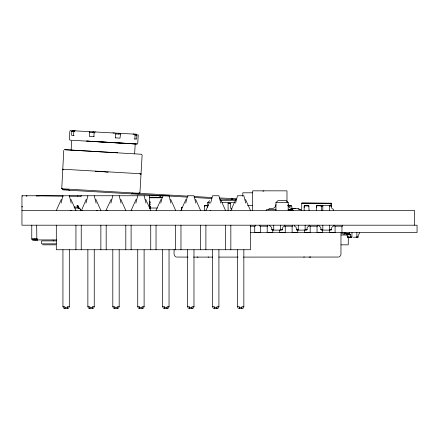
<?xml version="1.0" encoding="UTF-8"?>
<svg xmlns="http://www.w3.org/2000/svg" width="439" height="439" viewBox="0 0 439 439"><rect width="100%" height="100%" fill="white"/><g stroke="black" fill="none" stroke-linecap="round" stroke-linejoin="round"><path stroke-width="0.66" d="M181.505 209.946L181.461 210.473L181.466 207.971L181.955 207.526L181.466 207.971M344.171 232.56L344.171 234.031L344.165 232.56M304.167 207.526L304.468 205.6L308.771 205.6L309.072 210.473M316.437 207.526L316.437 206.006L316.925 205.567L331.16 205.567L331.648 206.056L331.648 207.526A1.471 1.471 0 0 0 332.63 208.915A1.471 1.471 0 0 1 333.569 209.946L333.613 210.473M39.033 195.97L36.196 195.75L63.221 196.151M331.16 205.946L331.088 203.186L301.78 203.186L301.708 210.473A9.817 9.817 0 0 0 300.1 209.491L297.993 208.755L291.897 208.509L295.82 208.509M348.319 236.978L348.237 244.83L341.037 244.83M181.461 208.316L181.477 207.899M198.005 257.1L197.029 257.1M304.167 206.006L304.167 210.473M316.437 206.006L316.437 210.473M115.545 137.873L115.77 133.84L114.683 132.907M187.985 196.156L61.751 188.765L63.765 150.347M62.481 188.874L62.508 188.386L61.531 188.326M63.617 169.273L63.589 169.767L62.607 169.706L63.128 169.245M132.095 193.401L138.647 193.786L138.126 194.247L63.161 189.895L62.728 188.891M69.571 190.268L68.698 189.95L68.616 189.231M71.123 150.045L71.694 140.244L135.207 143.932L134.636 153.727M89.243 131.431L89.551 132.32L89.32 136.353L94.017 136.622M95.658 171.133L95.631 171.622L101.837 171.49L107.989 172.34L108.016 171.852M134.905 138.998L135.08 134.751L133.928 134.021M132.781 192.951L132.616 193.654L131.716 193.873M71.486 130.657L136.502 134.241L136.886 135.179L136.655 139.097L134.296 138.96M138.675 193.292L138.614 194.274L187.217 197.095M138.916 193.308L138.949 192.82L139.926 192.875L142.115 155.148L141.676 154.27L64.5 149.694L117.696 152.777M140.057 173.707L140.025 174.201L141.007 174.256L140.546 173.74M72.512 130.46L71.831 131.294L71.59 135.322L74.109 135.47M120.593 133.247L120.017 138.131L115.386 137.862M359.645 232.56C359.464 234.3 357.401 235.145 358.142 237.252L353.444 237.225M73.587 135.437L73.834 131.409L75.151 130.613M93.897 136.617L94.138 132.589L95.29 131.782M284.532 225.196L284.488 225.723A1.471 1.471 0 0 1 283.55 226.754A1.471 1.471 0 0 0 282.568 228.143L282.568 229.613L282.079 230.107L272.262 230.107L271.768 229.613L271.768 228.143A1.471 1.471 0 0 0 270.792 226.754A1.471 1.471 0 0 1 269.853 225.723L269.809 225.196M309.072 225.196L309.029 225.723A1.471 1.471 0 0 1 308.09 226.754A1.471 1.471 0 0 0 307.108 228.143L307.108 229.613L306.62 230.107L296.802 230.107L296.314 229.613L296.314 228.143A1.471 1.471 0 0 0 295.332 226.754A1.471 1.471 0 0 1 294.393 225.723L294.349 225.196M333.613 225.196L333.569 225.723A1.471 1.471 0 0 1 332.63 226.754A1.471 1.471 0 0 0 331.648 228.143L331.648 229.613L331.16 230.107L321.343 230.107L320.854 229.613L320.854 228.143A1.471 1.471 0 0 0 319.872 226.754A1.471 1.471 0 0 1 318.933 225.723L318.89 225.196M69.313 306.674L68.736 308.057L67.348 308.633L67.348 306.674L69.313 306.674L69.313 249.736M94.248 306.674L93.672 308.057L92.283 308.633L92.283 306.674L94.248 306.674L94.248 249.736M119.178 306.674L118.601 308.057L117.213 308.633L117.213 306.674L119.178 306.674L119.178 249.736M144.113 306.674L143.537 308.057L142.148 308.633L142.148 306.674L144.113 306.674L144.113 249.736M169.042 306.674L168.472 308.057L167.083 308.633L167.083 306.674L169.042 306.674L169.042 249.736M193.978 306.674L193.401 308.057L192.013 308.633L192.013 306.674L193.978 306.674L193.978 249.736M218.913 306.674L218.337 308.057L216.948 308.633L216.948 306.674L218.913 306.674L218.913 249.736M243.843 306.674L243.266 308.057L241.884 308.633L241.884 306.674L243.843 306.674L243.843 249.736M268.58 209.491L269.31 208.541L272.015 208.509A3.929 3.929 0 0 0 275.944 204.585M118.557 134.114L118.974 133.154M352.012 232.56L351.837 237.4L347.271 237.252C348.006 235.145 345.943 234.3 345.762 232.56M22.197 206.615L21.95 207.038L22.169 206.632M61.059 203.109L62.931 195.75M85.989 203.109L87.866 195.75M110.924 203.109L112.801 195.75M135.854 203.109L137.731 195.75M160.789 203.109L162.666 195.75L169.042 195.75L170.919 203.109M185.724 203.109L187.596 195.75L193.978 195.75L195.854 203.109M210.654 203.109L212.531 195.75L218.913 195.75L220.784 203.109M235.589 203.109L237.466 195.75L243.843 195.75L245.719 203.109M204.365 210.473L204.431 205.809L208.13 205.567M304.232 205.809L309.072 206.056M316.503 205.809L321.26 205.781L321.343 210.473M181.461 210.473L181.719 207.587M69.362 196.178L80.957 196.238L81.259 195.789M204.365 206.056L204.859 205.567M266.127 210.473L266.731 209.568M139.926 192.875L139.41 193.336M92.333 132.594L92.777 131.892L93.534 131.678M80.957 196.238L81.204 195.816M61.279 199.432L56.307 210.473M86.209 199.432L81.456 210.424M111.144 199.432L105.947 210.473M136.079 199.432L131.107 210.473M161.009 199.432L156.037 210.473M185.944 199.432L180.972 210.473M235.809 199.432L230.837 210.473M205.902 210.473L209.222 203.109M137.736 143.586L138.241 135.256L137.802 134.378M208.794 257.1L208.163 257.1M207.718 207.203L207.718 202.62L209.683 200.656M275.944 210.473L275.944 202.62L277.903 200.656L286.25 200.656L288.214 202.62L288.214 210.473L293.12 210.473L292.33 209.513L288.214 209.491L291.897 209.343A0.982 0.982 0 0 0 291.156 208.393A3.929 3.929 0 0 1 288.214 204.59M262.879 191.272L263.916 190.839M159.571 196.079L160.663 195.75A1.965 1.965 0 0 0 159.763 195.97M339.155 256.875L340.477 255.789L340.96 254.444L340.977 232.56M346.02 233.784C344.555 234.223 341.827 234.503 341.394 232.56M356.523 237.466L356.869 236.978L356.869 232.56M150.5 208.02L149.49 208.201L150.5 208.02L150.5 207.038L149.748 206.659L149.743 205.002L150.5 204.179L149.737 203.745L149.732 202.264L150.5 202.275L149.562 201.194M120.253 134.104L115.43 133.933M107.056 210.473L106.776 210.473M131.974 210.473L131.695 210.473M210.396 210.473L210.116 210.473M70.224 210.473L71.167 210.473M96.404 210.473L97.387 210.473M304.414 257.007L303.673 257.1M338.606 257.045L243.442 257.1M74.29 130.564L73.121 131.063L72.989 131.36L73.511 131.502M70.877 130.367L70.191 130.613L69.861 131.288L69.302 139.125L69.741 140.003L71.003 140.206M310.834 257.056L309.237 257.1M287.891 205.946L291.463 205.995L291.864 206.753L291.897 209.902M287.951 205.776L291.238 205.814L288.022 205.814M292.687 209.655L288.214 209.782L292.956 209.93L293.104 210.281M288.154 205.65L290.711 205.595L290.42 205.567M288.214 209.985L292.956 209.93M288.214 209.524L292.33 209.513L288.214 209.491M252.628 192.803L242.811 192.803L242.811 196.162M160.663 195.75L21.95 195.75L21.95 225.196L417.05 225.196L417.05 232.56L250.417 232.549M161.179 195.898L159.911 195.898L161.08 195.959M162.276 197.715L149.562 197.726L162.139 197.72M236.166 198.691L219.456 197.978M236.166 199.674L231.77 199.674L231.77 198.691L231.715 199.674L220.076 198.999M220.427 200.656L235.205 200.656M207.718 202.62L209.776 202.62M222.101 202.62L234.431 202.62M275.944 202.62L288.214 202.62M301.955 203.109L331.16 203.356L301.78 203.186M303.184 203.356L329.689 203.356M228.088 203.603L230.541 203.603L230.541 207.526A1.471 1.471 0 0 0 231.77 208.98A1.476 1.476 0 0 1 232.099 209.074M76.869 205.567L78.23 205.567M247.497 205.567L252.628 205.567M288.132 205.567L290.711 205.595L288.225 205.573M288.242 205.677L290.986 205.677M204.448 205.781L207.839 205.781M320.854 206.056L322.813 206.056M331.648 206.056L329.689 206.056L329.184 205.567M77.116 206.549L78.554 206.549M74.032 207.038L77.363 207.038A1.52 1.52 0 0 1 78.828 208.157L80.205 209.079L80.847 210.473A2.947 2.947 0 0 0 79.459 208.437L78.241 208.037L74.652 208.02M149.562 207.038L150.5 207.038L149.562 206.791M149.518 208.02L157.343 208.02M267.11 209.491L275.944 209.491M21.95 210.473L414.597 210.473L414.597 225.196M250.417 226.178L255.235 226.178L255.235 225.196M271.768 229.613L273.733 229.613M280.603 229.613L282.568 229.613M296.314 229.613L298.273 229.613M305.143 229.613L307.108 229.613M320.854 229.613L322.813 229.613M329.689 229.613L331.648 229.613M345.888 233.422L349.356 233.422L350.498 234.81L350.624 237.466M346.036 233.718L349.504 233.718M346.881 234.514L350.349 234.514M347.029 234.81L350.498 234.81M341.059 235.013L347.024 235.013M347.15 236.978L352.012 236.978M356.523 236.978L358.257 236.978M31.767 225.196L31.767 238.942L37.655 238.942L37.655 239.924L32.749 239.886M56.428 239.924L32.749 239.924A0.982 0.982 0 0 1 31.767 238.942M56.587 240.901L41.584 240.901L41.584 243.848L56.307 243.848M42.567 244.83L55.813 244.83M188.007 257.1L176.473 257.045M193.484 257.1L212.668 257.1M218.798 257.1L238.015 257.1M62.931 306.674L64.895 306.674L64.895 308.633L63.507 308.057L62.931 306.674L62.931 249.736M87.866 306.674L89.83 306.674L89.83 308.633L88.442 308.057L87.866 306.674L87.866 249.736M112.801 306.674L114.76 306.674L114.76 308.633L113.372 308.057L112.801 306.674L112.801 249.736M137.731 306.674L139.695 306.674L139.695 308.633L138.307 308.057L137.731 306.674L137.731 249.736M162.666 306.674L164.625 306.674L164.625 308.633L163.242 308.057L162.666 306.674L162.666 249.736M187.596 306.674L189.56 306.674L189.56 308.633L188.172 308.057L187.596 306.674L187.596 249.736M212.531 306.674L214.495 306.674L214.495 308.633L213.107 308.057L212.531 306.674L212.531 249.736M237.466 306.674L239.425 306.674L239.425 308.633L238.037 308.057L237.466 306.674L237.466 249.736M64.895 307.651L67.348 307.651M89.83 307.651L92.283 307.651M114.76 307.651L117.213 307.651M139.695 307.651L142.148 307.651M164.625 307.651L167.083 307.651M189.56 307.651L192.013 307.651M214.495 307.651L216.948 307.651M239.425 307.651L241.884 307.651M64.895 308.37L67.348 308.37M89.83 308.37L92.283 308.37M114.76 308.37L117.213 308.37M139.695 308.37L142.148 308.37M164.625 308.37L167.083 308.37M189.56 308.37L192.013 308.37M214.495 308.37L216.948 308.37M239.425 308.37L241.884 308.37M329.991 232.549L335.083 232.549L335.083 226.178M280.153 232.549L285.251 232.549L285.251 226.178M292.61 232.549L297.708 232.549L297.708 229.367M305.072 232.549L310.17 232.549L310.17 226.178M317.529 232.549L322.627 232.549L322.627 229.367M255.235 232.549L260.332 232.549L260.332 226.178M267.691 232.549L272.789 232.549L272.789 229.367M342.447 232.56L341.959 232.549L341.959 226.178M37.112 239.754L32.749 239.634L36.838 239.485L37.463 239.903L32.749 239.924L32.749 238.942M160.279 195.789L161.398 195.832M71.837 131.404L74.196 131.541M89.227 132.413L94.879 132.743M135.053 135.069L136.886 135.179M62.64 169.218L141.034 173.767M194.142 196.513L211.927 197.545M62.695 189.379L68.588 189.719M194.065 197.49L211.861 198.521M82.455 210.473L82.164 210.473M210.528 210.473L210.265 210.473M107.187 210.473L106.918 210.473M35.202 239.924L34.22 238.942M36.185 195.75L36.541 195.893M133.066 133.972L133.516 134.065M78.241 208.037C79.92 208.75 77.868 205.765 77.363 205.518L77.363 207.038M112.933 132.803L113.635 133.099M71.831 131.294L72.424 131.437M321.096 205.633L321.343 206.056M73.834 131.409L74.339 131.552M78.954 208.201L77.944 208.02L77.944 207.153L78.828 208.157L77.944 207.153M297.993 208.755L300.1 209.491M135.706 134.125L136.288 135.141M348.89 237.466L348.539 236.978M89.551 132.32L89.863 132.452M163.303 196.013L163.412 196.079M175.918 256.875C173.043 255.608 174.354 251.75 174.102 249.429M77.708 195.789L78.01 196.195M52.965 240.012L53.86 240.901M78.68 207.51L78.883 208.174M245.5 199.432L250.471 210.473M225.536 210.473L220.565 199.432M195.635 199.432L200.607 210.473M170.7 199.432L175.671 210.473M145.764 199.432L150.736 210.473M120.835 199.432L125.806 210.473M100.871 210.473L95.9 199.432M70.97 199.432L75.942 210.473M230.541 203.603L230.239 203.147L228.088 203.109L228.088 210.473M349.356 233.422L349.235 232.56M78.74 207.384L78.844 207.773M144.113 195.75L145.989 203.109M119.178 195.75L121.054 203.109M94.248 195.75L96.119 203.109M69.313 195.75L71.189 203.109M331.088 203.186L331.11 205.836M342.447 225.196L342.447 226.178L334.595 226.178L334.595 225.196M329.689 205.567L329.689 210.473M329.689 225.196L329.689 230.107M329.497 229.367L329.497 232.549M322.813 205.567L322.813 210.473M322.813 225.196L322.813 230.107M317.529 225.196L317.529 226.178L309.676 226.178L309.676 225.196M317.04 226.178L317.04 232.549M305.143 225.196L305.143 230.107M304.578 230.003L304.578 232.549M298.273 225.196L298.273 230.107M292.61 225.196L292.61 226.178L284.757 226.178L284.757 225.196M292.122 226.178L292.122 232.549M286.985 202.22L286.985 190.839L252.628 190.839L252.628 210.473M280.603 225.196L280.603 230.107M279.659 230.003L279.659 232.549M273.733 225.196L273.733 230.107M267.691 225.196L267.691 226.178L259.839 226.178L259.839 225.196M267.203 226.178L267.203 232.549M254.746 226.178L254.746 232.549M250.471 225.196L250.471 249.736L56.307 249.736L56.307 225.196M232.752 198.691L232.752 199.674M230.837 225.196L230.837 249.736M225.536 225.196L225.536 249.736M205.902 225.196L205.902 249.736M200.607 225.196L200.607 249.736M180.972 225.196L180.972 249.736M175.671 225.196L175.671 249.736M156.037 225.196L156.037 249.736M150.736 225.196L150.736 249.736M150.1 206.61L150.1 207.038A1.52 1.52 0 0 0 149.342 207.241M149.562 195.75L149.562 208.174M131.107 225.196L131.107 249.736M125.806 225.196L125.806 249.736M106.172 225.196L106.172 249.736M100.871 225.196L100.871 249.736M81.237 225.196L81.237 249.736M75.942 225.196L75.942 249.736M36.673 225.196L36.838 239.485L32.749 239.195L36.673 238.942A0.982 0.982 0 0 0 37.655 239.924M26.856 195.75L26.856 196.238M26.274 195.75L26.274 196.238M22.532 195.75L22.532 196.238M181.636 209.612A1.471 1.471 0 0 1 181.845 209.315M77.363 206.846A1.52 1.328 0 0 1 78.833 207.828M137.116 144.008L86.757 141.084L137.116 144.008"/></g></svg>
